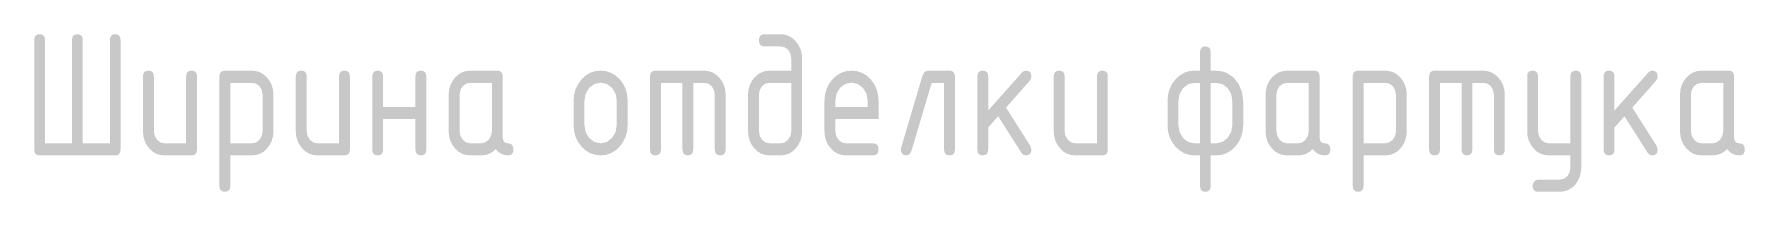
# Model space of a CAD drawing. Header units: millimetres. Extents: x 0 to 1189, y 0 to 841.
# Drawn here: x 1004.3 to 1047.02, y 170.08 to 174.02 of the extents above; entities that cross this region are included whole.
import ezdxf

# ---------------------------------------------------------------- set-up
doc = ezdxf.new("R2010")
doc.units = ezdxf.units.MM

msp = doc.modelspace()

# ---------------------------------------------------------------- hatches: boundary and pattern name
h = msp.add_hatch(color=7)
h.dxf.hatch_style = 2
h.paths.add_polyline_path([(1005.51706, 171.293883), (1006.192298, 171.293883), (1006.192298, 173.868059), (1006.200773, 173.934618), (1006.226198, 173.98216), (1006.268573, 174.010686), (1006.327897, 174.020194), (1006.384991, 174.010686), (1006.42622, 173.98216), (1006.451223, 173.934618), (1006.459638, 173.868059), (1006.459638, 171.141748), (1006.451223, 171.075559), (1006.42622, 171.029369), (1006.384991, 171.002299), (1006.327897, 170.993471), (1004.439434, 170.993471), (1004.379791, 171.002299), (1004.337252, 171.029369), (1004.311767, 171.075559), (1004.303284, 171.141748), (1004.303284, 173.868059), (1004.311767, 173.934618), (1004.337252, 173.98216), (1004.379791, 174.010686), (1004.439434, 174.020194), (1004.498758, 174.010686), (1004.541133, 173.98216), (1004.566558, 173.934618), (1004.575033, 173.868059), (1004.575033, 171.293883), (1005.245862, 171.293883), (1005.245862, 173.868059), (1005.254345, 173.934618), (1005.27983, 173.98216), (1005.322369, 174.010686), (1005.382012, 174.020194), (1005.44125, 174.010686), (1005.483436, 173.98216), (1005.508671, 173.934618), (1005.51706, 173.868059)])
h = msp.add_hatch(color=7)
h.paths.add_polyline_path([(1023.479691, 173.41496), (1023.479691, 171.598705), (1023.469778, 171.476542), (1023.440073, 171.363888), (1023.390627, 171.260742), (1023.321492, 171.167104), (1023.238026, 171.089977), (1023.14655, 171.035846), (1023.047323, 171.003935), (1022.940603, 170.993471), (1022.669405, 170.993471), (1022.560436, 171.003935), (1022.460356, 171.035846), (1022.369578, 171.089977), (1022.288515, 171.167104), (1022.219062, 171.260742), (1022.169452, 171.363888), (1022.139687, 171.476542), (1022.129765, 171.598705), (1022.129765, 172.504903), (1022.139687, 172.627066), (1022.169452, 172.739721), (1022.219062, 172.842867), (1022.288515, 172.936505), (1022.371206, 173.011772), (1022.461803, 173.066109), (1022.560979, 173.099053), (1022.669405, 173.110138), (1023.208493, 173.110138), (1023.208493, 173.41496), (1023.189132, 173.532506), (1023.132977, 173.631036), (1023.045265, 173.693668), (1022.940603, 173.715372), (1022.533255, 173.715372), (1022.476161, 173.724889), (1022.434931, 173.753475), (1022.409929, 173.801181), (1022.401514, 173.868059), (1022.409929, 173.934618), (1022.434931, 173.98216), (1022.476161, 174.010686), (1022.533255, 174.020194), (1022.940603, 174.020194), (1023.049493, 174.009127), (1023.149444, 173.97589), (1023.240197, 173.920433), (1023.321492, 173.842703), (1023.390627, 173.751296), (1023.440073, 173.649295), (1023.469778, 173.537063)])
h.paths.add_polyline_path([(1023.208493, 171.598705), (1023.208493, 172.805316), (1022.669405, 172.805316), (1022.564536, 172.783543), (1022.477031, 172.720428), (1022.420876, 172.622174), (1022.401514, 172.504903), (1022.401514, 171.598705), (1022.421358, 171.483088), (1022.480889, 171.38318), (1022.567912, 171.316208), (1022.669405, 171.293883), (1022.940603, 171.293883), (1023.043266, 171.316208), (1023.128567, 171.38318), (1023.188581, 171.481434)])
h = msp.add_hatch(color=7)
h.paths.add_polyline_path([(1033.41645, 171.293883), (1033.41645, 172.805316), (1033.280851, 172.805316), (1033.124926, 172.773001), (1032.994219, 172.674126), (1032.906024, 172.527641), (1032.877361, 172.352217), (1032.877361, 171.746982), (1032.906024, 171.573418), (1032.994219, 171.425073), (1033.124926, 171.327852), (1033.280851, 171.293883)])
h.paths.add_polyline_path([(1033.41645, 170.993471), (1033.280851, 170.993471), (1033.145011, 171.007062), (1033.020126, 171.048041), (1032.90599, 171.116719), (1032.802396, 171.213406), (1032.715838, 171.330186), (1032.654395, 171.458077), (1032.617756, 171.597026), (1032.605612, 171.746982), (1032.605612, 172.352217), (1032.617756, 172.504722), (1032.654395, 172.644981), (1032.715838, 172.773354), (1032.802396, 172.890203), (1032.90599, 172.986889), (1033.020126, 173.055567), (1033.145011, 173.096547), (1033.280851, 173.110138), (1033.41645, 173.110138), (1033.41645, 173.567095), (1033.424864, 173.631424), (1033.449867, 173.67782), (1033.491096, 173.705924), (1033.54819, 173.715372), (1033.607833, 173.705924), (1033.650372, 173.67782), (1033.675857, 173.631424), (1033.68434, 173.567095), (1033.68434, 173.110138), (1033.812911, 173.106873), (1033.921639, 173.09684), (1034.010522, 173.079674), (1034.079562, 173.055016), (1034.251885, 172.940915), (1034.381628, 172.77555), (1034.466239, 172.575045), (1034.494627, 172.352217), (1034.494627, 171.746982), (1034.482035, 171.597026), (1034.444742, 171.458077), (1034.383471, 171.330186), (1034.298945, 171.213406), (1034.194714, 171.116719), (1034.080251, 171.048041), (1033.955246, 171.007062), (1033.819388, 170.993471), (1033.68434, 170.993471), (1033.68434, 170.231691), (1033.675857, 170.167363), (1033.650372, 170.120966), (1033.607833, 170.092863), (1033.54819, 170.083415), (1033.491096, 170.092863), (1033.449867, 170.120966), (1033.424864, 170.167363), (1033.41645, 170.231691)])
h.paths.add_polyline_path([(1033.68434, 171.293883), (1033.819388, 171.293883), (1033.975796, 171.328403), (1034.106571, 171.429482), (1034.194283, 171.575417), (1034.222878, 171.746982), (1034.222878, 172.352217), (1034.194283, 172.527641), (1034.106571, 172.674126), (1033.975796, 172.773001), (1033.819388, 172.805316), (1033.68434, 172.805316)])
h = msp.add_hatch(color=7)
h.dxf.hatch_style = 2
h.paths.add_polyline_path([(1008.368979, 172.961861), (1008.368979, 171.141748), (1008.360495, 171.075559), (1008.33501, 171.029369), (1008.292472, 171.002299), (1008.232829, 170.993471), (1007.558692, 170.993471), (1007.449724, 171.003935), (1007.349644, 171.035846), (1007.258866, 171.089977), (1007.177803, 171.167104), (1007.10835, 171.260121), (1007.05874, 171.362234), (1007.028975, 171.474682), (1007.019053, 171.598705), (1007.019053, 172.961861), (1007.027536, 173.026189), (1007.053021, 173.072586), (1007.09556, 173.100689), (1007.155203, 173.110138), (1007.214527, 173.100689), (1007.256902, 173.072586), (1007.282327, 173.026189), (1007.290802, 172.961861), (1007.290802, 171.598705), (1007.310646, 171.483088), (1007.370177, 171.38318), (1007.4572, 171.316208), (1007.558692, 171.293883), (1008.097781, 171.293883), (1008.097781, 172.961861), (1008.106247, 173.026189), (1008.131612, 173.072586), (1008.173823, 173.100689), (1008.232829, 173.110138), (1008.292472, 173.100689), (1008.33501, 173.072586), (1008.360495, 173.026189)])
h = msp.add_hatch(color=7)
h.paths.add_polyline_path([(1008.927717, 172.961861), (1008.936201, 173.026189), (1008.961686, 173.072586), (1009.004224, 173.100689), (1009.063867, 173.110138), (1009.738555, 173.110138), (1009.847446, 173.099053), (1009.947397, 173.066109), (1010.038149, 173.011772), (1010.119445, 172.936505), (1010.188579, 172.842867), (1010.238025, 172.739721), (1010.26773, 172.627066), (1010.277643, 172.504903), (1010.277643, 171.598705), (1010.26773, 171.476542), (1010.238025, 171.363888), (1010.188579, 171.260742), (1010.119445, 171.167104), (1010.038149, 171.089977), (1009.947397, 171.035846), (1009.847446, 171.003935), (1009.738555, 170.993471), (1009.199466, 170.993471), (1009.199466, 170.231691), (1009.190991, 170.167363), (1009.165567, 170.120966), (1009.123192, 170.092863), (1009.063867, 170.083415), (1009.004224, 170.092863), (1008.961686, 170.120966), (1008.936201, 170.167363), (1008.927717, 170.231691)])
h.paths.add_polyline_path([(1009.199466, 172.805316), (1009.199466, 171.293883), (1009.738555, 171.293883), (1009.841219, 171.316208), (1009.926519, 171.38318), (1009.986533, 171.481434), (1010.006445, 171.598705), (1010.006445, 172.504903), (1009.987084, 172.622174), (1009.930929, 172.720428), (1009.843217, 172.785196), (1009.738555, 172.805316)])
h = msp.add_hatch(color=7)
h.dxf.hatch_style = 2
h.paths.add_polyline_path([(1012.186308, 172.961861), (1012.186308, 171.141748), (1012.177824, 171.075559), (1012.152339, 171.029369), (1012.109801, 171.002299), (1012.050158, 170.993471), (1011.376021, 170.993471), (1011.267053, 171.003935), (1011.166973, 171.035846), (1011.076195, 171.089977), (1010.995132, 171.167104), (1010.925679, 171.260121), (1010.876069, 171.362234), (1010.846304, 171.474682), (1010.836382, 171.598705), (1010.836382, 172.961861), (1010.844865, 173.026189), (1010.87035, 173.072586), (1010.912889, 173.100689), (1010.972532, 173.110138), (1011.031856, 173.100689), (1011.074231, 173.072586), (1011.099656, 173.026189), (1011.108131, 172.961861), (1011.108131, 171.598705), (1011.127975, 171.483088), (1011.187506, 171.38318), (1011.274529, 171.316208), (1011.376021, 171.293883), (1011.91511, 171.293883), (1011.91511, 172.961861), (1011.923576, 173.026189), (1011.948941, 173.072586), (1011.991152, 173.100689), (1012.050158, 173.110138), (1012.109801, 173.100689), (1012.152339, 173.072586), (1012.177824, 173.026189)])
h = msp.add_hatch(color=7)
h.dxf.hatch_style = 2
h.paths.add_polyline_path([(1013.016795, 171.899669), (1013.016795, 171.141748), (1013.00832, 171.075559), (1012.982896, 171.029369), (1012.940521, 171.002299), (1012.881196, 170.993471), (1012.821553, 171.002299), (1012.779015, 171.029369), (1012.75353, 171.075559), (1012.745046, 171.141748), (1012.745046, 172.961861), (1012.75353, 173.026189), (1012.779015, 173.072586), (1012.821553, 173.100689), (1012.881196, 173.110138), (1012.940521, 173.100689), (1012.982896, 173.072586), (1013.00832, 173.026189), (1013.016795, 172.961861), (1013.016795, 172.20394), (1013.823774, 172.20394), (1013.823774, 172.961861), (1013.832241, 173.026189), (1013.857605, 173.072586), (1013.899816, 173.100689), (1013.958822, 173.110138), (1014.018465, 173.100689), (1014.061004, 173.072586), (1014.086489, 173.026189), (1014.094972, 172.961861), (1014.094972, 171.141748), (1014.086489, 171.075559), (1014.061004, 171.029369), (1014.018465, 171.002299), (1013.958822, 170.993471), (1013.899816, 171.002299), (1013.857605, 171.029369), (1013.832241, 171.075559), (1013.823774, 171.141748), (1013.823774, 171.899669)])
h = msp.add_hatch(color=7)
h.paths.add_polyline_path([(1015.732439, 172.805316), (1015.19335, 172.805316), (1015.088482, 172.783543), (1015.000976, 172.720428), (1014.944821, 172.622174), (1014.92546, 172.504903), (1014.92546, 171.598705), (1014.945304, 171.483088), (1015.004835, 171.38318), (1015.091858, 171.316208), (1015.19335, 171.293883), (1015.464548, 171.293883), (1015.567212, 171.316208), (1015.652513, 171.38318), (1015.712526, 171.481434), (1015.732439, 171.598705)])
h.paths.add_polyline_path([(1016.270976, 171.141748), (1016.262639, 171.075559), (1016.237766, 171.029369), (1016.196562, 171.002299), (1016.139236, 170.993471), (1016.04813, 171.003048), (1015.96643, 171.032056), (1015.893824, 171.080908), (1015.830004, 171.150016), (1015.750267, 171.080908), (1015.662986, 171.032056), (1015.56785, 171.003048), (1015.464548, 170.993471), (1015.19335, 170.993471), (1015.084382, 171.003935), (1014.984302, 171.035846), (1014.893524, 171.089977), (1014.812461, 171.167104), (1014.743008, 171.260121), (1014.693398, 171.362234), (1014.663633, 171.474682), (1014.653711, 171.598705), (1014.653711, 172.504903), (1014.663633, 172.627066), (1014.693398, 172.739721), (1014.743008, 172.842867), (1014.812461, 172.936505), (1014.893524, 173.011772), (1014.984302, 173.066109), (1015.084382, 173.099053), (1015.19335, 173.110138), (1015.867487, 173.110138), (1015.92713, 173.100689), (1015.969668, 173.072586), (1015.995153, 173.026189), (1016.003637, 172.961861), (1016.003637, 171.44657), (1016.012112, 171.379692), (1016.037537, 171.331986), (1016.079911, 171.3034), (1016.139236, 171.293883), (1016.196562, 171.284375), (1016.237766, 171.255849), (1016.262639, 171.208307)])
h = msp.add_hatch(color=7)
h.paths.add_polyline_path([(1017.773109, 171.746982), (1017.773109, 172.352217), (1017.785253, 172.504722), (1017.821892, 172.644981), (1017.883335, 172.773354), (1017.969893, 172.890203), (1018.073487, 172.986889), (1018.187623, 173.055567), (1018.312508, 173.096547), (1018.448348, 173.110138), (1018.58411, 173.096607), (1018.708866, 173.05605), (1018.822976, 172.988517), (1018.926803, 172.894061), (1019.013275, 172.777462), (1019.074528, 172.64877), (1019.110977, 172.507263), (1019.123035, 172.352217), (1019.123035, 171.746982), (1019.110306, 171.597026), (1019.072461, 171.458077), (1019.010019, 171.330186), (1018.923495, 171.213406), (1018.821038, 171.116719), (1018.707006, 171.048041), (1018.582431, 171.007062), (1018.448348, 170.993471), (1018.312508, 171.007062), (1018.187623, 171.048041), (1018.073487, 171.116719), (1017.969893, 171.213406), (1017.883335, 171.330186), (1017.821892, 171.458077), (1017.785253, 171.597026)])
h.paths.add_polyline_path([(1018.851837, 171.751392), (1018.851837, 172.356626), (1018.822967, 172.53019), (1018.73498, 172.678536), (1018.604273, 172.77741), (1018.448348, 172.809725), (1018.292423, 172.77741), (1018.161716, 172.678536), (1018.073521, 172.53019), (1018.044858, 172.356626), (1018.044858, 171.751392), (1018.073521, 171.574521), (1018.161716, 171.429482), (1018.292423, 171.328403), (1018.448348, 171.293883), (1018.604273, 171.328403), (1018.73498, 171.429482), (1018.822967, 171.575968)])
h = msp.add_hatch(color=7)
h.dxf.hatch_style = 2
h.paths.add_polyline_path([(1019.817924, 173.110138), (1021.0317, 173.110138), (1021.140039, 173.099053), (1021.239026, 173.066109), (1021.329434, 173.011772), (1021.412038, 172.936505), (1021.481491, 172.842867), (1021.531101, 172.739721), (1021.560866, 172.627066), (1021.570788, 172.504903), (1021.570788, 171.141748), (1021.562305, 171.075559), (1021.53682, 171.029369), (1021.494281, 171.002299), (1021.434638, 170.993471), (1021.375314, 171.002299), (1021.332939, 171.029369), (1021.307514, 171.075559), (1021.299039, 171.141748), (1021.299039, 172.504903), (1021.279678, 172.622174), (1021.223523, 172.720428), (1021.136086, 172.785196), (1021.0317, 172.805316), (1020.760502, 172.805316), (1020.760502, 171.141748), (1020.752018, 171.075559), (1020.726533, 171.029369), (1020.683995, 171.002299), (1020.624352, 170.993471), (1020.567258, 171.002299), (1020.526029, 171.029369), (1020.501026, 171.075559), (1020.492611, 171.141748), (1020.492611, 172.805316), (1019.953523, 172.805316), (1019.953523, 171.141748), (1019.945048, 171.075559), (1019.919623, 171.029369), (1019.877248, 171.002299), (1019.817924, 170.993471), (1019.75828, 171.002299), (1019.715742, 171.029369), (1019.690257, 171.075559), (1019.681774, 171.141748), (1019.681774, 172.961861), (1019.690257, 173.026189), (1019.715742, 173.072586), (1019.75828, 173.100689)])
h = msp.add_hatch(color=7)
h.paths.add_polyline_path([(1024.713668, 172.809725), (1024.557743, 172.77741), (1024.427036, 172.678536), (1024.338842, 172.531637), (1024.310179, 172.356626), (1024.310179, 172.20394), (1025.117158, 172.20394), (1025.117158, 172.356626), (1025.088288, 172.531637), (1025.0003, 172.678536), (1024.869593, 172.77741)])
h.paths.add_polyline_path([(1024.310179, 171.899669), (1024.310179, 171.598705), (1024.330022, 171.483088), (1024.389554, 171.38318), (1024.476577, 171.316208), (1024.578069, 171.293883), (1025.252205, 171.293883), (1025.311849, 171.284375), (1025.354387, 171.255849), (1025.379872, 171.208307), (1025.388356, 171.141748), (1025.379872, 171.075559), (1025.354387, 171.029369), (1025.311849, 171.002299), (1025.252205, 170.993471), (1024.578069, 170.993471), (1024.469101, 171.003935), (1024.369021, 171.035846), (1024.278243, 171.089977), (1024.197179, 171.167104), (1024.127726, 171.260121), (1024.078117, 171.362234), (1024.048351, 171.474682), (1024.038429, 171.598705), (1024.038429, 172.352217), (1024.050573, 172.504722), (1024.087212, 172.644981), (1024.148655, 172.773354), (1024.235213, 172.890203), (1024.338807, 172.986889), (1024.452943, 173.055567), (1024.577828, 173.096547), (1024.713668, 173.110138), (1024.849431, 173.096607), (1024.974186, 173.05605), (1025.088296, 172.988517), (1025.192123, 172.894061), (1025.278595, 172.777531), (1025.339849, 172.649322), (1025.376298, 172.509124), (1025.388356, 172.356626), (1025.388356, 171.899669)])
h = msp.add_hatch(color=7)
h.dxf.hatch_style = 2
h.paths.add_polyline_path([(1026.622333, 173.110138), (1027.16087, 173.110138), (1027.220513, 173.100689), (1027.263052, 173.072586), (1027.288537, 173.026189), (1027.29702, 172.961861), (1027.29702, 171.141748), (1027.288537, 171.075559), (1027.263052, 171.029369), (1027.220513, 171.002299), (1027.16087, 170.993471), (1027.101864, 171.002299), (1027.059653, 171.029369), (1027.034289, 171.075559), (1027.025822, 171.141748), (1027.025822, 172.805316), (1026.71659, 172.805316), (1026.207268, 171.094895), (1026.162206, 171.018758), (1026.083244, 170.993471), (1026.023601, 171.002979), (1025.981063, 171.031505), (1025.955577, 171.079047), (1025.947094, 171.145606), (1025.955362, 171.19246), (1026.486734, 172.987217), (1026.540064, 173.08051)])
h = msp.add_hatch(color=7)
h.dxf.hatch_style = 2
h.paths.add_polyline_path([(1028.127508, 172.115194), (1028.975828, 173.067694), (1029.016893, 173.100078), (1029.069534, 173.110138), (1029.129178, 173.100689), (1029.171716, 173.072586), (1029.197201, 173.026189), (1029.205685, 172.961861), (1029.194867, 172.90419), (1029.163792, 172.856027), (1028.572338, 172.187403), (1029.179226, 171.230494), (1029.205685, 171.141748), (1029.197201, 171.075559), (1029.171716, 171.029369), (1029.129178, 171.002299), (1029.069534, 170.993471), (1029.004836, 171.00925), (1028.957087, 171.056861), (1028.376106, 171.971327), (1028.127508, 171.688002), (1028.127508, 171.141748), (1028.119033, 171.075559), (1028.093608, 171.029369), (1028.051233, 171.002299), (1027.991909, 170.993471), (1027.932265, 171.002299), (1027.889727, 171.029369), (1027.864242, 171.075559), (1027.855758, 171.141748), (1027.855758, 172.961861), (1027.864242, 173.026189), (1027.889727, 173.072586), (1027.932265, 173.100689), (1027.991909, 173.110138), (1028.051233, 173.100689), (1028.093608, 173.072586), (1028.119033, 173.026189), (1028.127508, 172.961861)])
h = msp.add_hatch(color=7)
h.dxf.hatch_style = 2
h.paths.add_polyline_path([(1031.114349, 172.961861), (1031.114349, 171.141748), (1031.105866, 171.075559), (1031.08038, 171.029369), (1031.037842, 171.002299), (1030.978199, 170.993471), (1030.304063, 170.993471), (1030.195094, 171.003935), (1030.095014, 171.035846), (1030.004236, 171.089977), (1029.923173, 171.167104), (1029.85372, 171.260121), (1029.80411, 171.362234), (1029.774345, 171.474682), (1029.764423, 171.598705), (1029.764423, 172.961861), (1029.772906, 173.026189), (1029.798392, 173.072586), (1029.84093, 173.100689), (1029.900573, 173.110138), (1029.959898, 173.100689), (1030.002272, 173.072586), (1030.027697, 173.026189), (1030.036172, 172.961861), (1030.036172, 171.598705), (1030.056016, 171.483088), (1030.115547, 171.38318), (1030.20257, 171.316208), (1030.304063, 171.293883), (1030.843151, 171.293883), (1030.843151, 172.961861), (1030.851618, 173.026189), (1030.876982, 173.072586), (1030.919193, 173.100689), (1030.978199, 173.110138), (1031.037842, 173.100689), (1031.08038, 173.072586), (1031.105866, 173.026189)])
h = msp.add_hatch(color=7)
h.paths.add_polyline_path([(1036.132332, 172.805316), (1035.593243, 172.805316), (1035.488375, 172.783543), (1035.400869, 172.720428), (1035.344714, 172.622174), (1035.325353, 172.504903), (1035.325353, 171.598705), (1035.345196, 171.483088), (1035.404728, 171.38318), (1035.491751, 171.316208), (1035.593243, 171.293883), (1035.864441, 171.293883), (1035.967105, 171.316208), (1036.052406, 171.38318), (1036.112419, 171.481434), (1036.132332, 171.598705)])
h.paths.add_polyline_path([(1036.670869, 171.141748), (1036.662532, 171.075559), (1036.637658, 171.029369), (1036.596455, 171.002299), (1036.539129, 170.993471), (1036.448023, 171.003048), (1036.366323, 171.032056), (1036.293717, 171.080908), (1036.229897, 171.150016), (1036.15016, 171.080908), (1036.062879, 171.032056), (1035.967742, 171.003048), (1035.864441, 170.993471), (1035.593243, 170.993471), (1035.484275, 171.003935), (1035.384195, 171.035846), (1035.293417, 171.089977), (1035.212354, 171.167104), (1035.1429, 171.260121), (1035.093291, 171.362234), (1035.063525, 171.474682), (1035.053604, 171.598705), (1035.053604, 172.504903), (1035.063525, 172.627066), (1035.093291, 172.739721), (1035.1429, 172.842867), (1035.212354, 172.936505), (1035.293417, 173.011772), (1035.384195, 173.066109), (1035.484275, 173.099053), (1035.593243, 173.110138), (1036.26738, 173.110138), (1036.327023, 173.100689), (1036.369561, 173.072586), (1036.395046, 173.026189), (1036.40353, 172.961861), (1036.40353, 171.44657), (1036.412005, 171.379692), (1036.43743, 171.331986), (1036.479804, 171.3034), (1036.539129, 171.293883), (1036.596455, 171.284375), (1036.637658, 171.255849), (1036.662532, 171.208307)])
h = msp.add_hatch(color=7)
h.paths.add_polyline_path([(1037.230046, 172.961861), (1037.238529, 173.026189), (1037.264014, 173.072586), (1037.306553, 173.100689), (1037.366196, 173.110138), (1038.040883, 173.110138), (1038.149774, 173.099053), (1038.249725, 173.066109), (1038.340478, 173.011772), (1038.421773, 172.936505), (1038.490908, 172.842867), (1038.540353, 172.739721), (1038.570059, 172.627066), (1038.579972, 172.504903), (1038.579972, 171.598705), (1038.570059, 171.476542), (1038.540353, 171.363888), (1038.490908, 171.260742), (1038.421773, 171.167104), (1038.340478, 171.089977), (1038.249725, 171.035846), (1038.149774, 171.003935), (1038.040883, 170.993471), (1037.501795, 170.993471), (1037.501795, 170.231691), (1037.49332, 170.167363), (1037.467895, 170.120966), (1037.42552, 170.092863), (1037.366196, 170.083415), (1037.306553, 170.092863), (1037.264014, 170.120966), (1037.238529, 170.167363), (1037.230046, 170.231691)])
h.paths.add_polyline_path([(1037.501795, 172.805316), (1037.501795, 171.293883), (1038.040883, 171.293883), (1038.143547, 171.316208), (1038.228848, 171.38318), (1038.288861, 171.481434), (1038.308774, 171.598705), (1038.308774, 172.504903), (1038.289413, 172.622174), (1038.233258, 172.720428), (1038.145545, 172.785196), (1038.040883, 172.805316)])
h = msp.add_hatch(color=7)
h.dxf.hatch_style = 2
h.paths.add_polyline_path([(1039.27486, 173.110138), (1040.488636, 173.110138), (1040.596976, 173.099053), (1040.695962, 173.066109), (1040.78637, 173.011772), (1040.868975, 172.936505), (1040.938428, 172.842867), (1040.988037, 172.739721), (1041.017803, 172.627066), (1041.027725, 172.504903), (1041.027725, 171.141748), (1041.019241, 171.075559), (1040.993756, 171.029369), (1040.951218, 171.002299), (1040.891575, 170.993471), (1040.83225, 171.002299), (1040.789876, 171.029369), (1040.764451, 171.075559), (1040.755976, 171.141748), (1040.755976, 172.504903), (1040.736614, 172.622174), (1040.680459, 172.720428), (1040.593023, 172.785196), (1040.488636, 172.805316), (1040.217439, 172.805316), (1040.217439, 171.141748), (1040.208955, 171.075559), (1040.18347, 171.029369), (1040.140932, 171.002299), (1040.081288, 170.993471), (1040.024195, 171.002299), (1039.982965, 171.029369), (1039.957963, 171.075559), (1039.949548, 171.141748), (1039.949548, 172.805316), (1039.410459, 172.805316), (1039.410459, 171.141748), (1039.401984, 171.075559), (1039.37656, 171.029369), (1039.334185, 171.002299), (1039.27486, 170.993471), (1039.215217, 171.002299), (1039.172679, 171.029369), (1039.147194, 171.075559), (1039.13871, 171.141748), (1039.13871, 172.961861), (1039.147194, 173.026189), (1039.172679, 173.072586), (1039.215217, 173.100689)])
h = msp.add_hatch(color=7)
h.dxf.hatch_style = 2
h.paths.add_polyline_path([(1042.66543, 170.684239), (1042.66543, 170.993471), (1042.126341, 170.993471), (1042.017373, 171.003935), (1041.917293, 171.035846), (1041.826515, 171.089977), (1041.745452, 171.167104), (1041.675999, 171.260742), (1041.626389, 171.363888), (1041.596624, 171.476542), (1041.586702, 171.598705), (1041.586702, 172.961861), (1041.595185, 173.026189), (1041.62067, 173.072586), (1041.663209, 173.100689), (1041.722852, 173.110138), (1041.782176, 173.100689), (1041.824551, 173.072586), (1041.849976, 173.026189), (1041.858451, 172.961861), (1041.858451, 171.598705), (1041.878295, 171.483088), (1041.937826, 171.38318), (1042.024849, 171.316208), (1042.126341, 171.293883), (1042.66543, 171.293883), (1042.66543, 172.961861), (1042.673896, 173.026189), (1042.699261, 173.072586), (1042.741472, 173.100689), (1042.800478, 173.110138), (1042.860121, 173.100689), (1042.902659, 173.072586), (1042.928144, 173.026189), (1042.936628, 172.961861), (1042.936628, 170.688649), (1042.926775, 170.566486), (1042.897492, 170.453831), (1042.849191, 170.350685), (1042.782288, 170.257047), (1042.700682, 170.181548), (1042.609826, 170.127236), (1042.509979, 170.094422), (1042.401398, 170.083415), (1041.858451, 170.083415), (1041.799126, 170.092923), (1041.756752, 170.121448), (1041.731327, 170.168991), (1041.722852, 170.23555), (1041.732154, 170.29012), (1041.764193, 170.341383), (1041.806981, 170.375972), (1041.858451, 170.388237), (1042.397539, 170.388237), (1042.502201, 170.408287), (1042.589913, 170.472573), (1042.646069, 170.56745)])
h = msp.add_hatch(color=7)
h.dxf.hatch_style = 2
h.paths.add_polyline_path([(1043.767115, 172.115194), (1044.615436, 173.067694), (1044.656501, 173.100078), (1044.709142, 173.110138), (1044.768785, 173.100689), (1044.811324, 173.072586), (1044.836809, 173.026189), (1044.845292, 172.961861), (1044.834475, 172.90419), (1044.8034, 172.856027), (1044.211946, 172.187403), (1044.818834, 171.230494), (1044.845292, 171.141748), (1044.836809, 171.075559), (1044.811324, 171.029369), (1044.768785, 171.002299), (1044.709142, 170.993471), (1044.644443, 171.00925), (1044.596694, 171.056861), (1044.015713, 171.971327), (1043.767115, 171.688002), (1043.767115, 171.141748), (1043.75864, 171.075559), (1043.733216, 171.029369), (1043.690841, 171.002299), (1043.631516, 170.993471), (1043.571873, 171.002299), (1043.529335, 171.029369), (1043.50385, 171.075559), (1043.495366, 171.141748), (1043.495366, 172.961861), (1043.50385, 173.026189), (1043.529335, 173.072586), (1043.571873, 173.100689), (1043.631516, 173.110138), (1043.690841, 173.100689), (1043.733216, 173.072586), (1043.75864, 173.026189), (1043.767115, 172.961861)])
h = msp.add_hatch(color=7)
h.paths.add_polyline_path([(1046.482759, 172.805316), (1045.94367, 172.805316), (1045.838802, 172.783543), (1045.751296, 172.720428), (1045.695141, 172.622174), (1045.67578, 172.504903), (1045.67578, 171.598705), (1045.695624, 171.483088), (1045.755155, 171.38318), (1045.842178, 171.316208), (1045.94367, 171.293883), (1046.214868, 171.293883), (1046.317532, 171.316208), (1046.402833, 171.38318), (1046.462846, 171.481434), (1046.482759, 171.598705)])
h.paths.add_polyline_path([(1047.021296, 171.141748), (1047.012959, 171.075559), (1046.988086, 171.029369), (1046.946882, 171.002299), (1046.889556, 170.993471), (1046.79845, 171.003048), (1046.71675, 171.032056), (1046.644144, 171.080908), (1046.580324, 171.150016), (1046.500587, 171.080908), (1046.413306, 171.032056), (1046.318169, 171.003048), (1046.214868, 170.993471), (1045.94367, 170.993471), (1045.834702, 171.003935), (1045.734622, 171.035846), (1045.643844, 171.089977), (1045.562781, 171.167104), (1045.493328, 171.260121), (1045.443718, 171.362234), (1045.413953, 171.474682), (1045.404031, 171.598705), (1045.404031, 172.504903), (1045.413953, 172.627066), (1045.443718, 172.739721), (1045.493328, 172.842867), (1045.562781, 172.936505), (1045.643844, 173.011772), (1045.734622, 173.066109), (1045.834702, 173.099053), (1045.94367, 173.110138), (1046.617807, 173.110138), (1046.67745, 173.100689), (1046.719988, 173.072586), (1046.745473, 173.026189), (1046.753957, 172.961861), (1046.753957, 171.44657), (1046.762432, 171.379692), (1046.787857, 171.331986), (1046.830231, 171.3034), (1046.889556, 171.293883), (1046.946882, 171.284375), (1046.988086, 171.255849), (1047.012959, 171.208307)])

doc.saveas('drawing.dxf')
